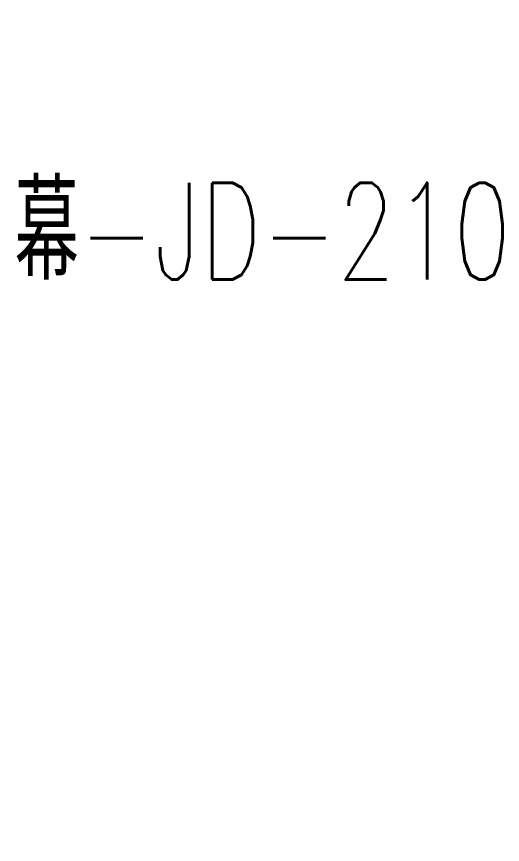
# Model space of a CAD drawing. Extents: x -160106 to 966792, y -663931 to 1550022.
# Drawn here: x -64966 to -63960, y -101359 to -99647 of the extents above; entities that cross this region are included whole.
import ezdxf
from ezdxf.enums import TextEntityAlignment as Align
from ezdxf.xclip import XClip

# ---------------------------------------------------------------- set-up
doc = ezdxf.new("R2010")
doc.units = 0
for name, color, linetype in [('!ZN1-文字-7', 7, 'Continuous'), ('112铝材投影', 112, 'Continuous'), ('4玻璃幕墙', 4, 'Continuous'), ('Fill', 8, 'Continuous')]:
    doc.layers.add(name, color=color, linetype=linetype)
doc.styles.add('ZNTextStyle', font='ROMANS.shx', dxfattribs={"width": 0.7, "bigfont": 'CHINESE.shx'})

# ---------------------------------------------------------------- blocks, each defined once
blk = doc.blocks.new('*U3386')
at = {"layer": '112铝材投影', "ltscale": 0.1}
for p, q in [((-71.8, 2053.1), (-71.8, 49.1)), ((-35.3, 2053), (-35.3, 51.8)), ((-2.3, 2053), (-2.3, 51)), ((2.2, 2053), (2.2, 49.1))]:
    blk.add_line(p, q, dxfattribs=at)
at = {"layer": '4玻璃幕墙'}
for points in [[(-30.8, 2053), (-30.8, 34), (-29.8, 32.9), (-25.8, 32.9), (-24.8, 34), (-24.8, 2053)], [(-12.8, 2053), (-12.8, 34), (-11.8, 32.9), (-7.8, 32.9), (-6.8, 34), (-6.8, 2053)]]:
    blk.add_lwpolyline(points, dxfattribs=at)
at = {"layer": 'Fill'}
for p, q in [((-29.8, 32.9), (-29.8, 2053)), ((-25.8, 32.9), (-25.8, 2053)), ((-11.8, 32.9), (-11.8, 2053)), ((-7.8, 32.9), (-7.8, 2053))]:
    blk.add_line(p, q, dxfattribs=at)
blk = doc.blocks.new('20250922131918')
at = {"ltscale": 20}
blk.add_blockref('*U3386', (-2.2, -2258), dxfattribs=at)

msp = doc.modelspace()

# ---------------------------------------------------------------- block references
at = {"ltscale": 40}
ref = msp.add_blockref('20250922131918', (-64827.56, -99134.2), dxfattribs=at)
XClip(ref).set_block_clipping_path([(-332.9135638179, -252.5719686053), (146.2077358033, 303.6005678379)])

# ---------------------------------------------------------------- texts
at = {"layer": '!ZN1-文字-7', "ltscale": 20, "style": 'ZNTextStyle', "width": 0.7}
msp.add_text('幕-JD-210', height=200.258, dxfattribs=at).set_placement((-64970.57, -100091.02, 0), align=Align.MIDDLE_LEFT)

doc.saveas('drawing.dxf')
